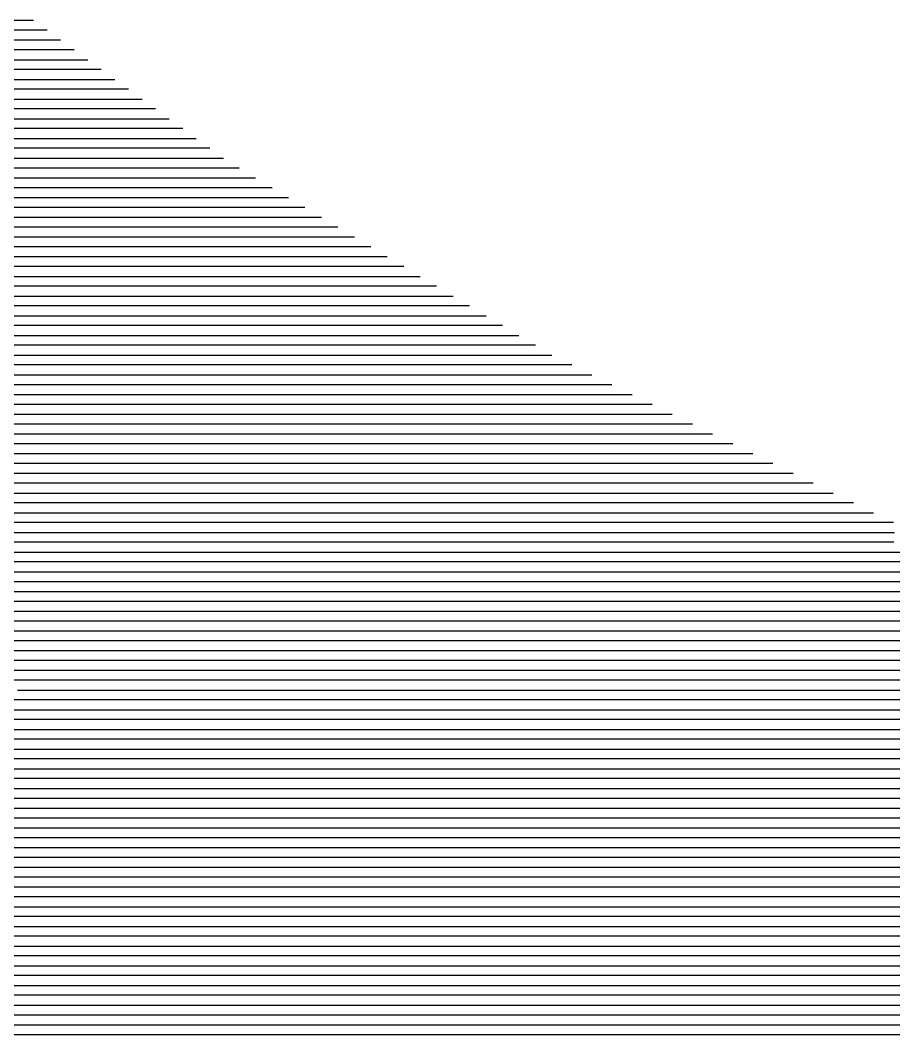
# Model space of a CAD drawing. Header units: metres. Extents: x -6.9 to 6.9, y -7 to 7.
# Drawn here: x -2.94 to -2.053, y -5.094 to -4.064 of the extents above; entities that cross this region are included whole.
import ezdxf

# ---------------------------------------------------------------- set-up
doc = ezdxf.new("R2010")
doc.units = ezdxf.units.M

msp = doc.modelspace()

# ---------------------------------------------------------------- linework, layer by layer
for p, q in [((-3.126578, -4.063531, -0.315591), (-2.926253, -4.063531, -0.293921)), ((-2.912482, -4.073531, -0.292103), (-3.131185, -4.073531, -0.315761)), ((-3.135792, -4.083531, -0.31593), (-2.89871, -4.083531, -0.290285)), ((-2.884938, -4.093531, -0.288467), (-3.140399, -4.093531, -0.3161)), ((-3.145006, -4.103531, -0.31627), (-2.871167, -4.103531, -0.286648)), ((-2.857395, -4.113531, -0.28483), (-3.149613, -4.113531, -0.31644)), ((-3.154221, -4.123531, -0.31661), (-2.843624, -4.123531, -0.283012)), ((-2.829852, -4.133531, -0.281193), (-3.158828, -4.133531, -0.316779)), ((-3.163435, -4.143531, -0.316949), (-2.816081, -4.143531, -0.279375)), ((-2.802309, -4.153531, -0.277557), (-3.168042, -4.153531, -0.317119)), ((-3.172649, -4.163531, -0.317289), (-2.788538, -4.163531, -0.275739)), ((-2.774766, -4.173531, -0.27392), (-3.177256, -4.173531, -0.317458)), ((-3.181863, -4.183531, -0.317628), (-2.760995, -4.183531, -0.272102)), ((-2.747223, -4.193531, -0.270284), (-3.18647, -4.193531, -0.317798)), ((-3.191077, -4.203531, -0.317968), (-2.733452, -4.203531, -0.268466)), ((-2.735879, -4.213531, -0.2684), (-3.195685, -4.213531, -0.318138)), ((-2.733152, -4.213531, -0.268107), (-2.735879, -4.213531, -0.2684)), ((-2.717445, -4.213531, -0.266383), (-2.733152, -4.213531, -0.268107)), ((-3.200292, -4.223531, -0.318307), (-2.743414, -4.223531, -0.268886)), ((-2.743414, -4.223531, -0.268886), (-2.7371, -4.223531, -0.268209)), ((-2.7371, -4.223531, -0.268209), (-2.700734, -4.223531, -0.264216)), ((-3.209506, -4.243531, -0.318647), (-2.758484, -4.243531, -0.269859)), ((-2.750949, -4.233531, -0.269373), (-3.204899, -4.233531, -0.318477)), ((-2.758484, -4.243531, -0.269859), (-2.744996, -4.243531, -0.268413)), ((-2.741048, -4.233531, -0.268311), (-2.750949, -4.233531, -0.269373)), ((-2.744996, -4.243531, -0.268413), (-2.667312, -4.243531, -0.259883)), ((-2.684023, -4.233531, -0.26205), (-2.741048, -4.233531, -0.268311)), ((-2.766019, -4.253531, -0.270346), (-3.214113, -4.253531, -0.318817)), ((-2.748944, -4.253531, -0.268515), (-2.766019, -4.253531, -0.270346)), ((-2.650601, -4.253531, -0.257717), (-2.748944, -4.253531, -0.268515)), ((-3.21872, -4.263531, -0.318987), (-2.773554, -4.263531, -0.270832)), ((-2.773554, -4.263531, -0.270832), (-2.752892, -4.263531, -0.268617)), ((-2.752892, -4.263531, -0.268617), (-2.63389, -4.263531, -0.25555)), ((-2.781089, -4.273531, -0.271319), (-3.223327, -4.273531, -0.319156)), ((-2.75684, -4.273531, -0.268719), (-2.781089, -4.273531, -0.271319)), ((-2.617178, -4.273531, -0.253384), (-2.75684, -4.273531, -0.268719)), ((-3.227934, -4.283531, -0.319326), (-2.788624, -4.283531, -0.271805)), ((-2.788624, -4.283531, -0.271805), (-2.760789, -4.283531, -0.268821)), ((-2.760789, -4.283531, -0.268821), (-2.600467, -4.283531, -0.251217)), ((-2.796159, -4.293531, -0.272292), (-3.232542, -4.293531, -0.319496)), ((-2.764737, -4.293531, -0.268923), (-2.796159, -4.293531, -0.272292)), ((-2.583756, -4.293531, -0.249051), (-2.764737, -4.293531, -0.268923)), ((-3.237149, -4.303531, -0.319666), (-2.803694, -4.303531, -0.272778)), ((-2.803694, -4.303531, -0.272778), (-2.768685, -4.303531, -0.269025)), ((-2.768685, -4.303531, -0.269025), (-2.567045, -4.303531, -0.246884)), ((-2.81123, -4.313531, -0.273265), (-3.241756, -4.313531, -0.319835)), ((-2.772633, -4.313531, -0.269127), (-2.81123, -4.313531, -0.273265)), ((-2.550334, -4.313531, -0.244718), (-2.772633, -4.313531, -0.269127)), ((-3.246363, -4.323531, -0.320005), (-2.818765, -4.323531, -0.273751)), ((-2.818765, -4.323531, -0.273751), (-2.776581, -4.323531, -0.269229)), ((-2.776581, -4.323531, -0.269229), (-2.533622, -4.323531, -0.242552)), ((-2.8263, -4.333531, -0.274238), (-3.25097, -4.333531, -0.320175)), ((-2.780529, -4.333531, -0.269331), (-2.8263, -4.333531, -0.274238)), ((-2.516911, -4.333531, -0.240385), (-2.780529, -4.333531, -0.269331)), ((-3.255577, -4.343531, -0.320345), (-2.833835, -4.343531, -0.274724)), ((-2.833835, -4.343531, -0.274724), (-2.784477, -4.343531, -0.269432)), ((-2.784477, -4.343531, -0.269432), (-2.5002, -4.343531, -0.238219)), ((-2.84137, -4.353531, -0.275211), (-3.260184, -4.353531, -0.320515)), ((-2.788425, -4.353531, -0.269534), (-2.84137, -4.353531, -0.275211)), ((-2.483489, -4.353531, -0.236052), (-2.788425, -4.353531, -0.269534)), ((-3.264791, -4.363531, -0.320684), (-2.848905, -4.363531, -0.275697)), ((-2.848905, -4.363531, -0.275697), (-2.792373, -4.363531, -0.269636)), ((-2.792373, -4.363531, -0.269636), (-2.466778, -4.363531, -0.233886)), ((-2.85644, -4.373531, -0.276184), (-3.269399, -4.373531, -0.320854)), ((-2.796321, -4.373531, -0.269738), (-2.85644, -4.373531, -0.276184)), ((-2.450066, -4.373531, -0.231719), (-2.796321, -4.373531, -0.269738)), ((-3.274006, -4.383531, -0.321024), (-2.863975, -4.383531, -0.27667)), ((-2.863975, -4.383531, -0.27667), (-2.80027, -4.383531, -0.26984)), ((-2.80027, -4.383531, -0.26984), (-2.433355, -4.383531, -0.229553)), ((-2.87151, -4.393531, -0.277157), (-3.278613, -4.393531, -0.321194)), ((-2.804218, -4.393531, -0.269942), (-2.87151, -4.393531, -0.277157)), ((-2.416644, -4.393531, -0.227386), (-2.804218, -4.393531, -0.269942)), ((-3.28322, -4.403531, -0.321364), (-2.879045, -4.403531, -0.277643)), ((-2.879045, -4.403531, -0.277643), (-2.808166, -4.403531, -0.270044)), ((-2.808166, -4.403531, -0.270044), (-2.399933, -4.403531, -0.22522)), ((-2.88658, -4.413531, -0.27813), (-3.287827, -4.413531, -0.321533)), ((-2.812114, -4.413531, -0.270146), (-2.88658, -4.413531, -0.27813)), ((-2.404949, -4.413531, -0.225439), (-2.812114, -4.413531, -0.270146)), ((-2.402117, -4.413531, -0.225131), (-2.404949, -4.413531, -0.225439)), ((-2.379733, -4.413531, -0.222637), (-2.402117, -4.413531, -0.225131)), ((-3.292434, -4.423531, -0.321703), (-2.894115, -4.423531, -0.278616)), ((-2.894115, -4.423531, -0.278616), (-2.816062, -4.423531, -0.270248)), ((-2.816062, -4.423531, -0.270248), (-2.411355, -4.423531, -0.225811)), ((-2.411355, -4.423531, -0.225811), (-2.40551, -4.423531, -0.225174)), ((-2.40551, -4.423531, -0.225174), (-2.35931, -4.423531, -0.220028)), ((-2.90165, -4.433531, -0.279103), (-3.297041, -4.433531, -0.321873)), ((-2.82001, -4.433531, -0.27035), (-2.90165, -4.433531, -0.279103)), ((-2.417762, -4.433531, -0.226183), (-2.82001, -4.433531, -0.27035)), ((-2.408903, -4.433531, -0.225218), (-2.417762, -4.433531, -0.226183)), ((-2.338887, -4.433531, -0.217418), (-2.408903, -4.433531, -0.225218)), ((-3.301648, -4.443531, -0.322043), (-2.909186, -4.443531, -0.279589)), ((-2.909186, -4.443531, -0.279589), (-2.823958, -4.443531, -0.270452)), ((-2.823958, -4.443531, -0.270452), (-2.424168, -4.443531, -0.226555)), ((-2.424168, -4.443531, -0.226555), (-2.412296, -4.443531, -0.225262)), ((-2.412296, -4.443531, -0.225262), (-2.318464, -4.443531, -0.214809)), ((-2.916721, -4.453531, -0.280076), (-3.306256, -4.453531, -0.322212)), ((-2.827906, -4.453531, -0.270554), (-2.916721, -4.453531, -0.280076)), ((-2.430575, -4.453531, -0.226927), (-2.827906, -4.453531, -0.270554)), ((-2.415689, -4.453531, -0.225305), (-2.430575, -4.453531, -0.226927)), ((-2.298041, -4.453531, -0.2122), (-2.415689, -4.453531, -0.225305)), ((-3.310863, -4.463531, -0.322382), (-2.924256, -4.463531, -0.280562)), ((-2.924256, -4.463531, -0.280562), (-2.831854, -4.463531, -0.270656)), ((-2.831854, -4.463531, -0.270656), (-2.436982, -4.463531, -0.227298)), ((-2.436982, -4.463531, -0.227298), (-2.419082, -4.463531, -0.225349)), ((-2.419082, -4.463531, -0.225349), (-2.277618, -4.463531, -0.20959)), ((-2.931791, -4.473531, -0.281049), (-3.31547, -4.473531, -0.322552)), ((-2.835802, -4.473531, -0.270758), (-2.931791, -4.473531, -0.281049)), ((-2.443388, -4.473531, -0.22767), (-2.835802, -4.473531, -0.270758)), ((-2.422475, -4.473531, -0.225393), (-2.443388, -4.473531, -0.22767)), ((-2.257195, -4.473531, -0.206981), (-2.422475, -4.473531, -0.225393)), ((-3.320077, -4.483531, -0.322722), (-2.939326, -4.483531, -0.281535)), ((-2.939326, -4.483531, -0.281535), (-2.839751, -4.483531, -0.27086)), ((-2.839751, -4.483531, -0.27086), (-2.449795, -4.483531, -0.228042)), ((-2.449795, -4.483531, -0.228042), (-2.425868, -4.483531, -0.225436)), ((-2.425868, -4.483531, -0.225436), (-2.236773, -4.483531, -0.204372)), ((-2.843699, -4.493531, -0.270962), (-2.946861, -4.493531, -0.282022)), ((-2.456201, -4.493531, -0.228414), (-2.843699, -4.493531, -0.270962)), ((-2.429261, -4.493531, -0.22548), (-2.456201, -4.493531, -0.228414)), ((-2.21635, -4.493531, -0.201762), (-2.429261, -4.493531, -0.22548)), ((-2.954396, -4.503531, -0.282508), (-2.847647, -4.503531, -0.271064)), ((-2.847647, -4.503531, -0.271064), (-2.462608, -4.503531, -0.228786)), ((-2.462608, -4.503531, -0.228786), (-2.432654, -4.503531, -0.225524)), ((-2.432654, -4.503531, -0.225524), (-2.195927, -4.503531, -0.199153)), ((-2.851595, -4.513531, -0.271165), (-2.961931, -4.513531, -0.282995)), ((-2.469014, -4.513531, -0.229158), (-2.851595, -4.513531, -0.271165)), ((-2.436047, -4.513531, -0.225567), (-2.469014, -4.513531, -0.229158)), ((-2.175504, -4.513531, -0.196544), (-2.436047, -4.513531, -0.225567)), ((-2.969466, -4.523531, -0.283481), (-2.855543, -4.523531, -0.271267)), ((-2.855543, -4.523531, -0.271267), (-2.475421, -4.523531, -0.22953)), ((-2.475421, -4.523531, -0.22953), (-2.43944, -4.523531, -0.225611)), ((-2.43944, -4.523531, -0.225611), (-2.155081, -4.523531, -0.193934)), ((-2.859491, -4.533531, -0.271369), (-2.977001, -4.533531, -0.283968)), ((-2.481827, -4.533531, -0.229902), (-2.859491, -4.533531, -0.271369)), ((-2.442833, -4.533531, -0.225655), (-2.481827, -4.533531, -0.229902)), ((-2.134658, -4.533531, -0.191325), (-2.442833, -4.533531, -0.225655)), ((-2.984536, -4.543531, -0.284454), (-2.863439, -4.543531, -0.271471)), ((-2.863439, -4.543531, -0.271471), (-2.488234, -4.543531, -0.230274)), ((-2.488234, -4.543531, -0.230274), (-2.446226, -4.543531, -0.225699)), ((-2.446226, -4.543531, -0.225699), (-2.114235, -4.543531, -0.188716)), ((-2.867387, -4.553531, -0.271573), (-2.992071, -4.553531, -0.284941)), ((-2.49464, -4.553531, -0.230645), (-2.867387, -4.553531, -0.271573)), ((-2.449619, -4.553531, -0.225742), (-2.49464, -4.553531, -0.230645)), ((-2.093812, -4.553531, -0.186106), (-2.449619, -4.553531, -0.225742)), ((-2.999606, -4.563531, -0.285427), (-2.871335, -4.563531, -0.271675)), ((-2.871335, -4.563531, -0.271675), (-2.501047, -4.563531, -0.231017)), ((-2.501047, -4.563531, -0.231017), (-2.453012, -4.563531, -0.225786)), ((-2.453012, -4.563531, -0.225786), (-2.073389, -4.563531, -0.183497)), ((-2.875283, -4.573531, -0.271777), (-3.007142, -4.573531, -0.285914)), ((-2.507453, -4.573531, -0.231389), (-2.875283, -4.573531, -0.271777)), ((-2.456406, -4.573531, -0.22583), (-2.507453, -4.573531, -0.231389)), ((-2.052966, -4.573531, -0.180888), (-2.456406, -4.573531, -0.22583)), ((-2.88318, -4.593531, -0.271981), (-3.022212, -4.593531, -0.286887)), ((-3.014677, -4.583531, -0.2864), (-2.879232, -4.583531, -0.271879)), ((-2.520267, -4.593531, -0.232133), (-2.88318, -4.593531, -0.271981)), ((-2.879232, -4.583531, -0.271879), (-2.51386, -4.583531, -0.231761)), ((-2.463192, -4.593531, -0.225917), (-2.520267, -4.593531, -0.232133)), ((-2.51386, -4.583531, -0.231761), (-2.459799, -4.583531, -0.225873)), ((-2.057705, -4.593531, -0.180747), (-2.463192, -4.593531, -0.225917)), ((-2.459799, -4.583531, -0.225873), (-2.051932, -4.583531, -0.180438)), ((-2.052709, -4.593531, -0.180194), (-2.057705, -4.593531, -0.180747)), ((-3.029747, -4.603531, -0.287373), (-2.887128, -4.603531, -0.272083)), ((-2.887128, -4.603531, -0.272083), (-2.526673, -4.603531, -0.232505)), ((-2.526673, -4.603531, -0.232505), (-2.466585, -4.603531, -0.225961)), ((-2.466585, -4.603531, -0.225961), (-2.063478, -4.603531, -0.181056)), ((-2.063478, -4.603531, -0.181056), (-2.055611, -4.603531, -0.180186)), ((-2.055611, -4.603531, -0.180186), (-1.977612, -4.603531, -0.171371)), ((-2.891076, -4.613531, -0.272185), (-3.037282, -4.613531, -0.28786)), ((-2.53308, -4.613531, -0.232877), (-2.891076, -4.613531, -0.272185)), ((-2.469978, -4.613531, -0.226004), (-2.53308, -4.613531, -0.232877)), ((-2.069251, -4.613531, -0.181365), (-2.469978, -4.613531, -0.226004)), ((-2.058513, -4.613531, -0.180177), (-2.069251, -4.613531, -0.181365)), ((-1.952049, -4.613531, -0.168146), (-2.058513, -4.613531, -0.180177)), ((-3.044817, -4.623531, -0.288346), (-2.895024, -4.623531, -0.272287)), ((-2.895024, -4.623531, -0.272287), (-2.539486, -4.623531, -0.233249)), ((-2.539486, -4.623531, -0.233249), (-2.473371, -4.623531, -0.226048)), ((-2.473371, -4.623531, -0.226048), (-2.075024, -4.623531, -0.181673)), ((-2.075024, -4.623531, -0.181673), (-2.061415, -4.623531, -0.180168)), ((-2.061415, -4.623531, -0.180168), (-1.926486, -4.623531, -0.16492)), ((-2.898972, -4.633531, -0.272389), (-3.052352, -4.633531, -0.288833)), ((-2.545893, -4.633531, -0.23362), (-2.898972, -4.633531, -0.272389)), ((-2.476764, -4.633531, -0.226092), (-2.545893, -4.633531, -0.23362)), ((-2.080797, -4.633531, -0.181982), (-2.476764, -4.633531, -0.226092)), ((-2.064317, -4.633531, -0.180159), (-2.080797, -4.633531, -0.181982)), ((-1.900923, -4.633531, -0.161694), (-2.064317, -4.633531, -0.180159)), ((-3.059887, -4.643531, -0.289319), (-2.90292, -4.643531, -0.272491)), ((-2.90292, -4.643531, -0.272491), (-2.552299, -4.643531, -0.233992)), ((-2.552299, -4.643531, -0.233992), (-2.480157, -4.643531, -0.226135)), ((-2.480157, -4.643531, -0.226135), (-2.086569, -4.643531, -0.182291)), ((-2.086569, -4.643531, -0.182291), (-2.067219, -4.643531, -0.18015)), ((-2.067219, -4.643531, -0.18015), (-1.875359, -4.643531, -0.158469)), ((-2.906868, -4.653531, -0.272593), (-3.067422, -4.653531, -0.289806)), ((-2.558706, -4.653531, -0.234364), (-2.906868, -4.653531, -0.272593)), ((-2.48355, -4.653531, -0.226179), (-2.558706, -4.653531, -0.234364)), ((-2.092342, -4.653531, -0.1826), (-2.48355, -4.653531, -0.226179)), ((-2.07012, -4.653531, -0.180141), (-2.092342, -4.653531, -0.1826)), ((-1.849796, -4.653531, -0.155243), (-2.07012, -4.653531, -0.180141)), ((-3.074957, -4.663531, -0.290292), (-2.910816, -4.663531, -0.272695)), ((-2.910816, -4.663531, -0.272695), (-2.565112, -4.663531, -0.234736)), ((-2.565112, -4.663531, -0.234736), (-2.486943, -4.663531, -0.226223)), ((-2.486943, -4.663531, -0.226223), (-2.098115, -4.663531, -0.182909)), ((-2.098115, -4.663531, -0.182909), (-2.073022, -4.663531, -0.180133)), ((-2.073022, -4.663531, -0.180133), (-1.824233, -4.663531, -0.152018)), ((-2.914765, -4.673531, -0.272797), (-3.082492, -4.673531, -0.290779)), ((-2.571519, -4.673531, -0.235108), (-2.914765, -4.673531, -0.272797)), ((-2.490336, -4.673531, -0.226266), (-2.571519, -4.673531, -0.235108)), ((-2.103888, -4.673531, -0.183217), (-2.490336, -4.673531, -0.226266)), ((-2.075924, -4.673531, -0.180124), (-2.103888, -4.673531, -0.183217)), ((-1.79867, -4.673531, -0.148792), (-2.075924, -4.673531, -0.180124)), ((-3.090027, -4.683531, -0.291265), (-2.918713, -4.683531, -0.272898)), ((-2.918713, -4.683531, -0.272898), (-2.577925, -4.683531, -0.23548)), ((-2.577925, -4.683531, -0.23548), (-2.493729, -4.683531, -0.22631)), ((-2.493729, -4.683531, -0.22631), (-2.109661, -4.683531, -0.183526)), ((-2.109661, -4.683531, -0.183526), (-2.078826, -4.683531, -0.180115)), ((-2.078826, -4.683531, -0.180115), (-1.773107, -4.683531, -0.145567)), ((-2.922661, -4.693531, -0.273), (-3.097562, -4.693531, -0.291752)), ((-2.584332, -4.693531, -0.235852), (-2.922661, -4.693531, -0.273)), ((-2.497122, -4.693531, -0.226354), (-2.584332, -4.693531, -0.235852)), ((-2.115434, -4.693531, -0.183835), (-2.497122, -4.693531, -0.226354)), ((-2.081728, -4.693531, -0.180106), (-2.115434, -4.693531, -0.183835)), ((-1.747543, -4.693531, -0.142341), (-2.081728, -4.693531, -0.180106)), ((-3.105098, -4.703531, -0.292238), (-2.926609, -4.703531, -0.273102)), ((-2.926609, -4.703531, -0.273102), (-2.590738, -4.703531, -0.236224)), ((-2.590738, -4.703531, -0.236224), (-2.500515, -4.703531, -0.226397)), ((-2.500515, -4.703531, -0.226397), (-2.121207, -4.703531, -0.184144)), ((-2.121207, -4.703531, -0.184144), (-2.08463, -4.703531, -0.180097)), ((-2.08463, -4.703531, -0.180097), (-1.72198, -4.703531, -0.139115)), ((-2.930557, -4.713531, -0.273204), (-3.112633, -4.713531, -0.292725)), ((-2.597145, -4.713531, -0.236595), (-2.930557, -4.713531, -0.273204)), ((-2.503908, -4.713531, -0.226441), (-2.597145, -4.713531, -0.236595)), ((-2.12698, -4.713531, -0.184453), (-2.503908, -4.713531, -0.226441)), ((-2.087532, -4.713531, -0.180089), (-2.12698, -4.713531, -0.184453)), ((-1.696417, -4.713531, -0.13589), (-2.087532, -4.713531, -0.180089)), ((-3.120168, -4.723531, -0.293211), (-2.934505, -4.723531, -0.273306)), ((-2.934505, -4.723531, -0.273306), (-2.603551, -4.723531, -0.236967)), ((-2.603551, -4.723531, -0.236967), (-2.507301, -4.723531, -0.226485)), ((-2.507301, -4.723531, -0.226485), (-2.132753, -4.723531, -0.184761)), ((-2.132753, -4.723531, -0.184761), (-2.090434, -4.723531, -0.18008)), ((-2.090434, -4.723531, -0.18008), (-1.675489, -4.723531, -0.133188)), ((-2.938453, -4.733531, -0.273408), (-3.127703, -4.733531, -0.293698)), ((-2.609958, -4.733531, -0.237339), (-2.938453, -4.733531, -0.273408)), ((-2.510694, -4.733531, -0.226528), (-2.609958, -4.733531, -0.237339)), ((-2.138526, -4.733531, -0.18507), (-2.510694, -4.733531, -0.226528)), ((-2.093336, -4.733531, -0.180071), (-2.138526, -4.733531, -0.18507)), ((-1.680734, -4.733531, -0.133444), (-2.093336, -4.733531, -0.180071)), ((-2.942401, -4.743531, -0.27351), (-2.616365, -4.743531, -0.237711)), ((-2.616365, -4.743531, -0.237711), (-2.514088, -4.743531, -0.226572)), ((-2.514088, -4.743531, -0.226572), (-2.144299, -4.743531, -0.185379)), ((-2.144299, -4.743531, -0.185379), (-2.096238, -4.743531, -0.180062)), ((-2.096238, -4.743531, -0.180062), (-1.685978, -4.743531, -0.1337)), ((-2.622771, -4.753531, -0.238083), (-2.946349, -4.753531, -0.273612)), ((-2.517481, -4.753531, -0.226616), (-2.622771, -4.753531, -0.238083)), ((-2.150072, -4.753531, -0.185688), (-2.517481, -4.753531, -0.226616)), ((-2.09914, -4.753531, -0.180053), (-2.150072, -4.753531, -0.185688)), ((-1.691223, -4.753531, -0.133956), (-2.09914, -4.753531, -0.180053)), ((-2.950297, -4.763531, -0.273714), (-2.629178, -4.763531, -0.238455)), ((-2.629178, -4.763531, -0.238455), (-2.520874, -4.763531, -0.22666)), ((-2.520874, -4.763531, -0.22666), (-2.155845, -4.763531, -0.185997)), ((-2.155845, -4.763531, -0.185997), (-2.102042, -4.763531, -0.180045)), ((-2.102042, -4.763531, -0.180045), (-1.696468, -4.763531, -0.134212)), ((-2.635584, -4.773531, -0.238827), (-2.954246, -4.773531, -0.273816)), ((-2.524267, -4.773531, -0.226703), (-2.635584, -4.773531, -0.238827)), ((-2.161618, -4.773531, -0.186305), (-2.524267, -4.773531, -0.226703)), ((-2.104944, -4.773531, -0.180036), (-2.161618, -4.773531, -0.186305)), ((-1.701712, -4.773531, -0.134468), (-2.104944, -4.773531, -0.180036)), ((-2.958194, -4.783531, -0.273918), (-2.641991, -4.783531, -0.239199)), ((-2.641991, -4.783531, -0.239199), (-2.52766, -4.783531, -0.226747)), ((-2.52766, -4.783531, -0.226747), (-2.167391, -4.783531, -0.186614)), ((-2.167391, -4.783531, -0.186614), (-2.107846, -4.783531, -0.180027)), ((-2.107846, -4.783531, -0.180027), (-1.706957, -4.783531, -0.134724)), ((-2.648397, -4.793531, -0.239571), (-2.962142, -4.793531, -0.27402)), ((-2.531053, -4.793531, -0.226791), (-2.648397, -4.793531, -0.239571)), ((-2.173164, -4.793531, -0.186923), (-2.531053, -4.793531, -0.226791)), ((-2.110748, -4.793531, -0.180018), (-2.173164, -4.793531, -0.186923)), ((-1.712202, -4.793531, -0.13498), (-2.110748, -4.793531, -0.180018)), ((-2.96609, -4.803531, -0.274122), (-2.654804, -4.803531, -0.239942)), ((-2.654804, -4.803531, -0.239942), (-2.534446, -4.803531, -0.226834)), ((-2.534446, -4.803531, -0.226834), (-2.178937, -4.803531, -0.187232)), ((-2.178937, -4.803531, -0.187232), (-2.11365, -4.803531, -0.180009)), ((-2.11365, -4.803531, -0.180009), (-1.717446, -4.803531, -0.135236)), ((-2.66121, -4.813531, -0.240314), (-2.970038, -4.813531, -0.274224)), ((-2.537839, -4.813531, -0.226878), (-2.66121, -4.813531, -0.240314)), ((-2.18471, -4.813531, -0.187541), (-2.537839, -4.813531, -0.226878)), ((-2.116552, -4.813531, -0.180001), (-2.18471, -4.813531, -0.187541)), ((-1.722691, -4.813531, -0.135492), (-2.116552, -4.813531, -0.180001)), ((-2.973986, -4.823531, -0.274326), (-2.667617, -4.823531, -0.240686)), ((-2.667617, -4.823531, -0.240686), (-2.541232, -4.823531, -0.226922)), ((-2.541232, -4.823531, -0.226922), (-2.190483, -4.823531, -0.187849)), ((-2.190483, -4.823531, -0.187849), (-2.119454, -4.823531, -0.179992)), ((-2.119454, -4.823531, -0.179992), (-1.727936, -4.823531, -0.135748)), ((-2.674023, -4.833531, -0.241058), (-2.977934, -4.833531, -0.274428)), ((-2.544625, -4.833531, -0.226965), (-2.674023, -4.833531, -0.241058)), ((-2.196256, -4.833531, -0.188158), (-2.544625, -4.833531, -0.226965)), ((-2.122356, -4.833531, -0.179983), (-2.196256, -4.833531, -0.188158)), ((-1.73318, -4.833531, -0.136003), (-2.122356, -4.833531, -0.179983)), ((-2.981882, -4.843531, -0.27453), (-2.68043, -4.843531, -0.24143)), ((-2.68043, -4.843531, -0.24143), (-2.548018, -4.843531, -0.227009)), ((-2.548018, -4.843531, -0.227009), (-2.202029, -4.843531, -0.188467)), ((-2.202029, -4.843531, -0.188467), (-2.125258, -4.843531, -0.179974)), ((-2.125258, -4.843531, -0.179974), (-1.738425, -4.843531, -0.136259)), ((-2.686836, -4.853531, -0.241802), (-2.98583, -4.853531, -0.274632)), ((-2.551411, -4.853531, -0.227053), (-2.686836, -4.853531, -0.241802)), ((-2.207802, -4.853531, -0.188776), (-2.551411, -4.853531, -0.227053)), ((-2.12816, -4.853531, -0.179965), (-2.207802, -4.853531, -0.188776)), ((-1.74367, -4.853531, -0.136515), (-2.12816, -4.853531, -0.179965)), ((-2.989778, -4.863531, -0.274733), (-2.693243, -4.863531, -0.242174)), ((-2.693243, -4.863531, -0.242174), (-2.554804, -4.863531, -0.227096)), ((-2.554804, -4.863531, -0.227096), (-2.213575, -4.863531, -0.189085)), ((-2.213575, -4.863531, -0.189085), (-2.131062, -4.863531, -0.179956)), ((-2.131062, -4.863531, -0.179956), (-1.748915, -4.863531, -0.136771)), ((-2.69965, -4.873531, -0.242546), (-2.993727, -4.873531, -0.274835)), ((-2.558197, -4.873531, -0.22714), (-2.69965, -4.873531, -0.242546)), ((-2.219348, -4.873531, -0.189393), (-2.558197, -4.873531, -0.22714)), ((-2.133964, -4.873531, -0.179948), (-2.219348, -4.873531, -0.189393)), ((-1.754159, -4.873531, -0.137027), (-2.133964, -4.873531, -0.179948)), ((-2.997675, -4.883531, -0.274937), (-2.706056, -4.883531, -0.242917)), ((-2.706056, -4.883531, -0.242917), (-2.56159, -4.883531, -0.227184)), ((-2.56159, -4.883531, -0.227184), (-2.22512, -4.883531, -0.189702)), ((-2.22512, -4.883531, -0.189702), (-2.136866, -4.883531, -0.179939)), ((-2.136866, -4.883531, -0.179939), (-1.759404, -4.883531, -0.137283)), ((-2.712463, -4.893531, -0.243289), (-3.001623, -4.893531, -0.275039)), ((-2.564983, -4.893531, -0.227227), (-2.712463, -4.893531, -0.243289)), ((-2.230893, -4.893531, -0.190011), (-2.564983, -4.893531, -0.227227)), ((-2.139767, -4.893531, -0.17993), (-2.230893, -4.893531, -0.190011)), ((-1.764649, -4.893531, -0.137539), (-2.139767, -4.893531, -0.17993)), ((-3.005571, -4.903531, -0.275141), (-2.718869, -4.903531, -0.243661)), ((-2.718869, -4.903531, -0.243661), (-2.568376, -4.903531, -0.227271)), ((-2.568376, -4.903531, -0.227271), (-2.236666, -4.903531, -0.19032)), ((-2.236666, -4.903531, -0.19032), (-2.142669, -4.903531, -0.179921)), ((-2.142669, -4.903531, -0.179921), (-1.769893, -4.903531, -0.137795)), ((-2.725276, -4.913531, -0.244033), (-3.009519, -4.913531, -0.275243)), ((-2.571769, -4.913531, -0.227315), (-2.725276, -4.913531, -0.244033)), ((-2.242439, -4.913531, -0.190629), (-2.571769, -4.913531, -0.227315)), ((-2.145571, -4.913531, -0.179912), (-2.242439, -4.913531, -0.190629)), ((-1.775138, -4.913531, -0.138051), (-2.145571, -4.913531, -0.179912)), ((-2.738089, -4.933531, -0.244777), (-3.017415, -4.933531, -0.275447)), ((-3.013467, -4.923531, -0.275345), (-2.731682, -4.923531, -0.244405)), ((-2.578556, -4.933531, -0.227402), (-2.738089, -4.933531, -0.244777)), ((-2.731682, -4.923531, -0.244405), (-2.575163, -4.923531, -0.227358)), ((-2.253985, -4.933531, -0.191246), (-2.578556, -4.933531, -0.227402)), ((-2.575163, -4.923531, -0.227358), (-2.248212, -4.923531, -0.190937)), ((-2.151375, -4.933531, -0.179895), (-2.253985, -4.933531, -0.191246)), ((-2.248212, -4.923531, -0.190937), (-2.148473, -4.923531, -0.179904)), ((-1.785627, -4.933531, -0.138563), (-2.151375, -4.933531, -0.179895)), ((-2.148473, -4.923531, -0.179904), (-1.780383, -4.923531, -0.138307)), ((-3.021363, -4.943531, -0.275549), (-2.744495, -4.943531, -0.245149)), ((-2.744495, -4.943531, -0.245149), (-2.581949, -4.943531, -0.227446)), ((-2.581949, -4.943531, -0.227446), (-2.259758, -4.943531, -0.191555)), ((-2.259758, -4.943531, -0.191555), (-2.154277, -4.943531, -0.179886)), ((-2.154277, -4.943531, -0.179886), (-1.790872, -4.943531, -0.138819)), ((-2.750902, -4.953531, -0.245521), (-3.025311, -4.953531, -0.275651)), ((-2.585342, -4.953531, -0.22749), (-2.750902, -4.953531, -0.245521)), ((-2.265531, -4.953531, -0.191864), (-2.585342, -4.953531, -0.22749)), ((-2.157179, -4.953531, -0.179877), (-2.265531, -4.953531, -0.191864)), ((-1.796117, -4.953531, -0.139075), (-2.157179, -4.953531, -0.179877)), ((-3.02926, -4.963531, -0.275753), (-2.757308, -4.963531, -0.245892)), ((-2.757308, -4.963531, -0.245892), (-2.588735, -4.963531, -0.227533)), ((-2.588735, -4.963531, -0.227533), (-2.271304, -4.963531, -0.192172)), ((-2.271304, -4.963531, -0.192172), (-2.160081, -4.963531, -0.179868)), ((-2.160081, -4.963531, -0.179868), (-1.801361, -4.963531, -0.139331)), ((-2.763715, -4.973531, -0.246264), (-3.033208, -4.973531, -0.275855)), ((-2.592128, -4.973531, -0.227577), (-2.763715, -4.973531, -0.246264)), ((-2.277077, -4.973531, -0.192481), (-2.592128, -4.973531, -0.227577)), ((-2.162983, -4.973531, -0.17986), (-2.277077, -4.973531, -0.192481)), ((-1.806606, -4.973531, -0.139587), (-2.162983, -4.973531, -0.17986)), ((-3.037156, -4.983531, -0.275957), (-2.770121, -4.983531, -0.246636)), ((-2.770121, -4.983531, -0.246636), (-2.595521, -4.983531, -0.227621)), ((-2.595521, -4.983531, -0.227621), (-2.28285, -4.983531, -0.19279)), ((-2.28285, -4.983531, -0.19279), (-2.165885, -4.983531, -0.179851)), ((-2.165885, -4.983531, -0.179851), (-1.811851, -4.983531, -0.139842)), ((-2.776528, -4.993531, -0.247008), (-3.041104, -4.993531, -0.276059)), ((-2.598914, -4.993531, -0.227664), (-2.776528, -4.993531, -0.247008)), ((-2.288623, -4.993531, -0.193099), (-2.598914, -4.993531, -0.227664)), ((-2.168787, -4.993531, -0.179842), (-2.288623, -4.993531, -0.193099)), ((-1.817096, -4.993531, -0.140098), (-2.168787, -4.993531, -0.179842)), ((-3.045052, -5.003531, -0.276161), (-2.782934, -5.003531, -0.24738)), ((-2.782934, -5.003531, -0.24738), (-2.602307, -5.003531, -0.227708)), ((-2.602307, -5.003531, -0.227708), (-2.294396, -5.003531, -0.193408)), ((-2.294396, -5.003531, -0.193408), (-2.171689, -5.003531, -0.179833)), ((-2.171689, -5.003531, -0.179833), (-1.82234, -5.003531, -0.140354)), ((-2.789341, -5.013531, -0.247752), (-3.049, -5.013531, -0.276263)), ((-2.6057, -5.013531, -0.227752), (-2.789341, -5.013531, -0.247752)), ((-2.300169, -5.013531, -0.193716), (-2.6057, -5.013531, -0.227752)), ((-2.174591, -5.013531, -0.179824), (-2.300169, -5.013531, -0.193716)), ((-1.827585, -5.013531, -0.14061), (-2.174591, -5.013531, -0.179824)), ((-3.052948, -5.023531, -0.276365), (-2.795748, -5.023531, -0.248124)), ((-2.795748, -5.023531, -0.248124), (-2.609093, -5.023531, -0.227795)), ((-2.609093, -5.023531, -0.227795), (-2.305942, -5.023531, -0.194025)), ((-2.305942, -5.023531, -0.194025), (-2.177493, -5.023531, -0.179816)), ((-2.177493, -5.023531, -0.179816), (-1.83283, -5.023531, -0.140866)), ((-2.802154, -5.033531, -0.248496), (-3.056896, -5.033531, -0.276466)), ((-2.612486, -5.033531, -0.227839), (-2.802154, -5.033531, -0.248496)), ((-2.311715, -5.033531, -0.194334), (-2.612486, -5.033531, -0.227839)), ((-2.180395, -5.033531, -0.179807), (-2.311715, -5.033531, -0.194334)), ((-1.838074, -5.033531, -0.141122), (-2.180395, -5.033531, -0.179807)), ((-3.060844, -5.043531, -0.276568), (-2.808561, -5.043531, -0.248868)), ((-2.808561, -5.043531, -0.248868), (-2.615879, -5.043531, -0.227883)), ((-2.615879, -5.043531, -0.227883), (-2.317488, -5.043531, -0.194643)), ((-2.317488, -5.043531, -0.194643), (-2.183297, -5.043531, -0.179798)), ((-2.183297, -5.043531, -0.179798), (-1.843319, -5.043531, -0.141378)), ((-2.814967, -5.053531, -0.249239), (-3.064792, -5.053531, -0.27667)), ((-2.619272, -5.053531, -0.227926), (-2.814967, -5.053531, -0.249239)), ((-2.323261, -5.053531, -0.194952), (-2.619272, -5.053531, -0.227926)), ((-2.186199, -5.053531, -0.179789), (-2.323261, -5.053531, -0.194952)), ((-1.848564, -5.053531, -0.141634), (-2.186199, -5.053531, -0.179789)), ((-3.068741, -5.063531, -0.276772), (-2.821374, -5.063531, -0.249611)), ((-2.821374, -5.063531, -0.249611), (-2.622665, -5.063531, -0.22797)), ((-2.622665, -5.063531, -0.22797), (-2.329034, -5.063531, -0.19526)), ((-2.329034, -5.063531, -0.19526), (-2.189101, -5.063531, -0.17978)), ((-2.189101, -5.063531, -0.17978), (-1.853808, -5.063531, -0.14189)), ((-2.82778, -5.073531, -0.249983), (-3.072689, -5.073531, -0.276874)), ((-2.626058, -5.073531, -0.228014), (-2.82778, -5.073531, -0.249983)), ((-2.334807, -5.073531, -0.195569), (-2.626058, -5.073531, -0.228014)), ((-2.192003, -5.073531, -0.179772), (-2.334807, -5.073531, -0.195569)), ((-1.859053, -5.073531, -0.142146), (-2.192003, -5.073531, -0.179772)), ((-3.076637, -5.083531, -0.276976), (-2.834187, -5.083531, -0.250355)), ((-2.834187, -5.083531, -0.250355), (-2.629451, -5.083531, -0.228057)), ((-2.629451, -5.083531, -0.228057), (-2.34058, -5.083531, -0.195878)), ((-2.34058, -5.083531, -0.195878), (-2.194905, -5.083531, -0.179763)), ((-2.194905, -5.083531, -0.179763), (-1.864298, -5.083531, -0.142402)), ((-2.840593, -5.093531, -0.250727), (-3.080585, -5.093531, -0.277078)), ((-2.632844, -5.093531, -0.228101), (-2.840593, -5.093531, -0.250727)), ((-2.346353, -5.093531, -0.196187), (-2.632844, -5.093531, -0.228101)), ((-2.197807, -5.093531, -0.179754), (-2.346353, -5.093531, -0.196187)), ((-1.869543, -5.093531, -0.142658), (-2.197807, -5.093531, -0.179754))]:
    msp.add_line(p, q)

doc.saveas('drawing.dxf')
